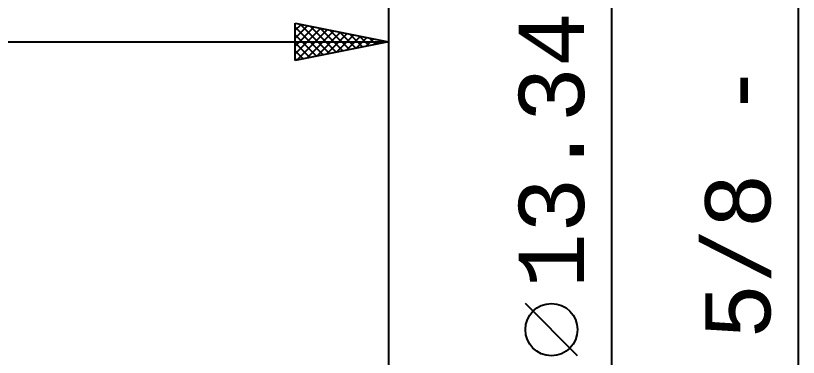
# Model space of a CAD drawing. Header units: millimetres. Extents: x -94 to 139, y -55 to 77.
# Drawn here: x 37 to 79, y 13.02 to 31.34 of the extents above; entities that cross this region are included whole.
import ezdxf
from ezdxf.enums import TextEntityAlignment as Align

# ---------------------------------------------------------------- set-up
doc = ezdxf.new("R2010")
doc.units = ezdxf.units.MM
doc.header["$LTSCALE"] = 7.8
doc.layers.add('2', color=7, linetype='CONTINUOUS')
doc.layers.add('SK2', color=7, linetype='CONTINUOUS')
doc.styles.get("Standard").update_dxf_attribs({"font": 'Monospac821 BT'})

msp = doc.modelspace()

# ---------------------------------------------------------------- linework, layer by layer
at = {"layer": '2', "color": 7, "linetype": 'CONTINUOUS', "lineweight": 25}
for p, q in [((79, -14.938), (79, 50.637)), ((69, -13.67), (69, 32.045)), ((52, 28.938), (52, 30.938)), ((52, 30.938), (57, 29.938)), ((52, 30.56), (52.315, 30.875)), ((52, 30.136), (52.668, 30.804)), ((52, 29.712), (53.022, 30.733)), ((52, 30.731), (53.495, 29.236)), ((52, 29.287), (53.375, 30.662)), ((52.273, 30.883), (53.849, 29.307)), ((52.803, 30.777), (54.202, 29.378)), ((53.333, 30.671), (54.556, 29.449)), ((57, 30.938), (57, 6)), ((52, 30.307), (53.141, 29.166)), ((52.093, 28.956), (53.729, 30.592)), ((52.623, 29.062), (54.082, 30.521)), ((53.154, 29.168), (54.436, 30.45)), ((53.684, 29.274), (54.789, 30.38)), ((53.864, 30.565), (54.909, 29.519)), ((54.214, 29.38), (55.143, 30.309)), ((54.394, 30.459), (55.263, 29.59)), ((54.924, 30.353), (55.616, 29.661)), ((55.455, 30.247), (55.97, 29.731)), ((0, 29.938), (57, 29.938)), ((57, 29.938), (52, 28.938)), ((52, 29.883), (52.788, 29.095)), ((54.745, 29.486), (55.496, 30.238)), ((55.275, 29.593), (55.85, 30.167)), ((55.805, 29.699), (56.204, 30.097)), ((55.985, 30.14), (56.323, 29.802)), ((56.336, 29.805), (56.557, 30.026)), ((56.515, 30.034), (56.677, 29.873)), ((56.866, 29.911), (56.911, 29.955)), ((52, 29.459), (52.434, 29.024)), ((52, 29.034), (52.081, 28.954)), ((67.15, 13.107), (64.35, 15.908))]:
    msp.add_line(p, q, dxfattribs=at)
msp.add_circle((65.75, 14.508), 1.4, dxfattribs=at)
at = {"layer": 'SK2', "color": 7, "linetype": 'CONTINUOUS', "lineweight": 25}
msp.add_line((57, 40.938), (57, 7.938), dxfattribs=at)

# ---------------------------------------------------------------- texts
at = {"layer": '2', "color": 7, "linetype": 'CONTINUOUS', "lineweight": 25}
for s, p in [('5/8 - 11 UNC', (77.5, 31.787)), ('13.34', (67.5, 24.133))]:
    msp.add_text(s, height=3.5, rotation=90, dxfattribs=at).set_placement(p, align=Align.CENTER)

doc.saveas('drawing.dxf')
